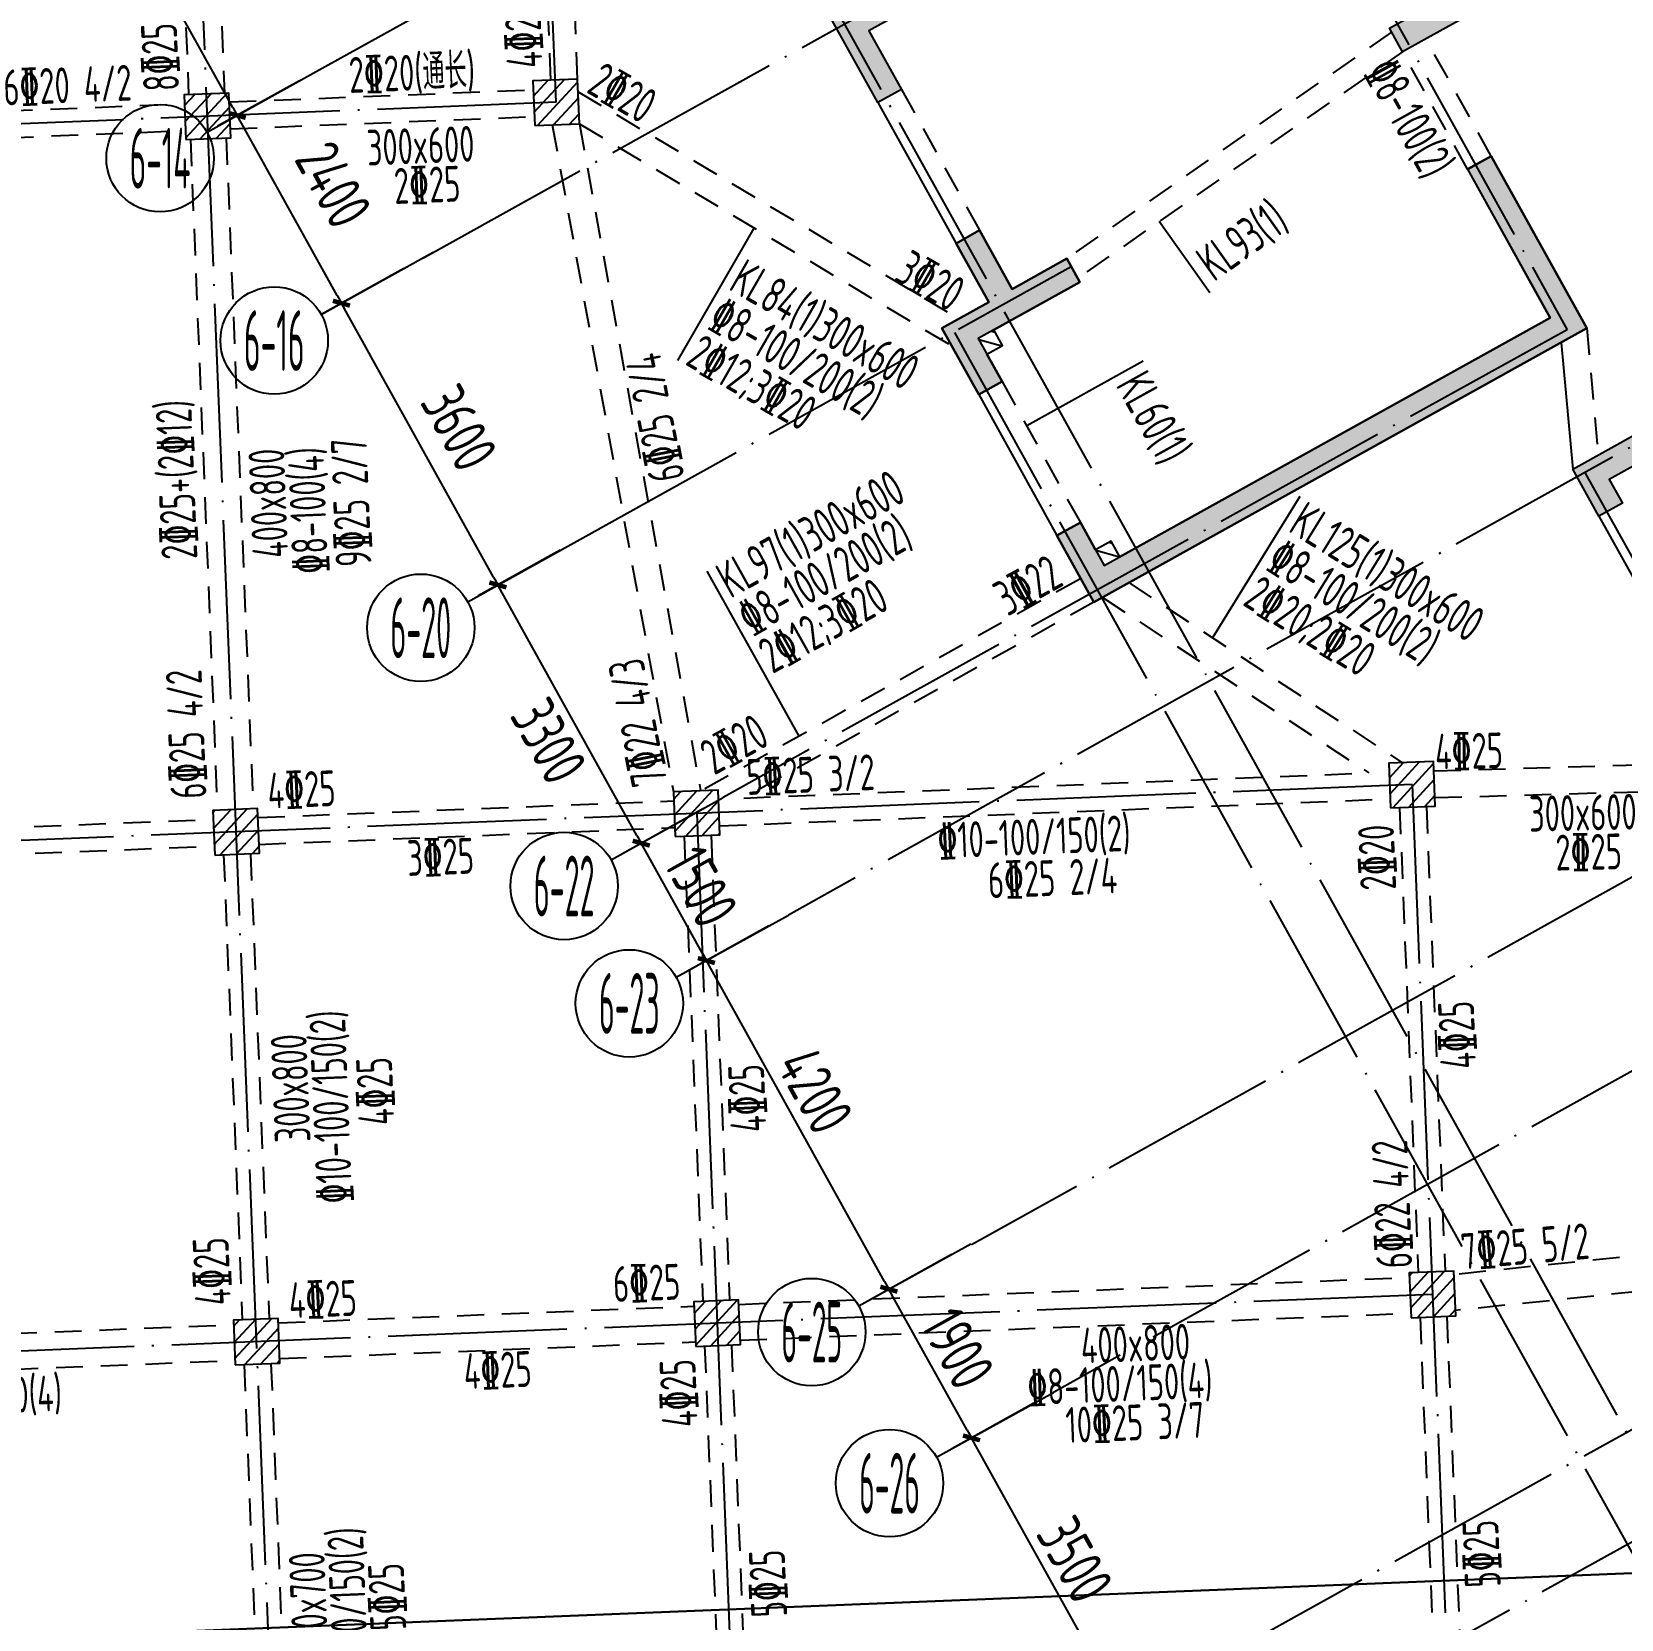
# Model space of a CAD drawing. Header units: millimetres. Extents: x 64473 to 386235, y 427387 to 703525.
# Drawn here: x 192955 to 210715, y 532766 to 550499 of the extents above; entities that cross this region are included whole.
import ezdxf
from ezdxf.enums import TextEntityAlignment as Align

# ---------------------------------------------------------------- set-up
doc = ezdxf.new("R2010")
doc.units = ezdxf.units.MM
doc.header["$LTSCALE"] = 100
doc.header["$PDMODE"] = 35
doc.header["$PDSIZE"] = 200
doc.linetypes.add('3', pattern=[5, 3, -2])
doc.linetypes.add('DOTE', pattern=[2.42, 2, -0.2, 0.02, -0.2])
for name, color, linetype in [('B-TEXT', 7, 'Continuous'), ('COLU', 7, 'Continuous'), ('colu-1层', 6, 'Continuous'), ('h填实-1层', 254, 'Continuous'), ('h斜线-1层', 7, 'Continuous'), ('h斜线-柱', 7, 'Continuous'), ('L-AXIS', 3, 'Continuous'), ('L-dote', 253, 'DOTE'), ('wall-主楼', 2, 'Continuous'), ('垂直标注', 31, 'Continuous'), ('垂直钢筋', 27, 'Continuous'), ('梁', 4, 'Continuous'), ('梁虚线', 4, '3'), ('水平标注', 2, 'Continuous'), ('水平钢筋', 30, 'Continuous')]:
    doc.layers.add(name, color=color, linetype=linetype)
doc.styles.add('_TCH_AXIS', font='tssdeng.shx', dxfattribs={"width": 0.7, "bigfont": 'tssdchn.shx'})
doc.styles.add('COMPLEX', font='tssdeng.shx', dxfattribs={"width": 0.7, "bigfont": 'tssdchn.shx'})
doc.styles.get("Standard").update_dxf_attribs({"font": 'tssdeng.shx', "width": 0.7, "bigfont": 'tssdchn.shx'})
doc.styles.add('TSSD_Dimension', font='Tssdeng.shx', dxfattribs={"width": 0.7, "bigfont": 'tssdchn.shx'})
doc.dimstyles.new('TSSD_100_100$0', dxfattribs={"dimtxt": 300, "dimasz": 100, "dimexe": 250, "dimexo": 250, "dimgap": 100, "dimtad": 1, "dimdec": 0, "dimzin": 0, "dimdsep": 46, "dimtxsty": 'TSSD_Dimension', "dimblk": '_tsdbk', "dimblk1": '_tsdbk', "dimblk2": '_tsdbk', "dimsah": 1, "dimcen": 0, "dimclrt": 7, "dimadec": 0, "dimazin": 0, "dimtfac": 1, "dimtdec": 0, "dimtix": 1, "dimtmove": 2, "dimatfit": 3, "dimldrblk": '_tsdbk', "dimfxl": 1, "dimtolj": 1, "dimtzin": 0, "dimarcsym": 0})
pattern_1 = [(47.298773, (-467527.32, -323147.44), (-93.332309, 86.128277), [])]
pattern_2 = [(344.045374, (-164355.95, 304847.75), (34.909255, 122.10792), [])]

# ---------------------------------------------------------------- blocks, each defined once
blk = doc.blocks.new('_tsdbk')
blk.add_line((-1, 0), (0, 0))
at = {"const_width": 0.5}
blk.add_lwpolyline([(-0.7, -0.7), (0.7, 0.7)], dxfattribs=at)
blk = doc.blocks.new('*D99')
at = {"layer": 'Defpoints', "color": 0}
for p in [(199079, 544829), (198163, 544320), (200681, 541944)]:
    blk.add_point(p, dxfattribs=at)
at = {"layer": 'L-AXIS', "color": 0, "lineweight": -2}
for p, q in [((198860, 544707), (197944, 544199)), ((199717, 541522), (198211, 544233)), ((200462, 541822), (199547, 541314))]:
    blk.add_line(p, q, dxfattribs=at)
at = {"layer": 'L-AXIS', "color": 0, "lineweight": -2, "xscale": 100, "yscale": 100, "zscale": 100}
for p, rotation in [((198163, 544320), 119.0453740275307), ((199765, 541435), 299.0453740275307)]:
    blk.add_blockref('_tsdbk', p, dxfattribs=dict(at, rotation=rotation))
at = {"layer": 'L-AXIS', "color": 7, "insert": (198731, 542576), "char_height": 500, "attachment_point": 5, "rotation": 299.0454, "style": 'TSSD_Dimension'}
blk.add_mtext('\\A1;3300', dxfattribs=at)
blk = doc.blocks.new('*D105')
at = {"layer": 'Defpoints', "color": 0}
for p in [(204371, 535299), (203455, 534791), (206070, 532240)]:
    blk.add_point(p, dxfattribs=at)
at = {"layer": 'L-AXIS', "color": 0, "lineweight": -2}
for p, q in [((204152, 535178), (203236, 534669)), ((205106, 531818), (203503, 534703)), ((205851, 532118), (204936, 531610))]:
    blk.add_line(p, q, dxfattribs=at)
at = {"layer": 'L-AXIS', "color": 0, "lineweight": -2, "xscale": 100, "yscale": 100, "zscale": 100}
for p, rotation in [((203455, 534791), 119.0453740275307), ((205154, 531731), 299.0453740275307)]:
    blk.add_blockref('_tsdbk', p, dxfattribs=dict(at, rotation=rotation))
at = {"layer": 'L-AXIS', "color": 7, "insert": (204611, 533431), "char_height": 500, "attachment_point": 5, "rotation": 299.0454, "style": 'TSSD_Dimension'}
blk.add_mtext('\\A1;3500', dxfattribs=at)
blk = doc.blocks.new('*D106')
at = {"layer": 'Defpoints', "color": 0}
for p in [(203448, 536960), (202532, 536452), (204371, 535299)]:
    blk.add_point(p, dxfattribs=at)
at = {"layer": 'L-AXIS', "color": 0, "lineweight": -2}
for p, q in [((203230, 536839), (202314, 536330)), ((203406, 534878), (202581, 536364)), ((204152, 535178), (203236, 534669))]:
    blk.add_line(p, q, dxfattribs=at)
at = {"layer": 'L-AXIS', "color": 0, "lineweight": -2, "xscale": 100, "yscale": 100, "zscale": 100}
for p, rotation in [((202532, 536452), 119.0453740275307), ((203455, 534791), 299.0453740275307)]:
    blk.add_blockref('_tsdbk', p, dxfattribs=dict(at, rotation=rotation))
at = {"layer": 'L-AXIS', "color": 7, "insert": (203300, 535791), "char_height": 500, "attachment_point": 5, "rotation": 299.0454, "style": 'TSSD_Dimension'}
blk.add_mtext('\\A1;1900', dxfattribs=at)
blk = doc.blocks.new('*D107')
at = {"layer": 'Defpoints', "color": 0}
for p in [(201409, 540632), (200493, 540124), (203448, 536960)]:
    blk.add_point(p, dxfattribs=at)
at = {"layer": 'L-AXIS', "color": 0, "lineweight": -2}
for p, q in [((201191, 540511), (200275, 540002)), ((202484, 536539), (200542, 540036)), ((203230, 536839), (202314, 536330))]:
    blk.add_line(p, q, dxfattribs=at)
at = {"layer": 'L-AXIS', "color": 0, "lineweight": -2, "xscale": 100, "yscale": 100, "zscale": 100}
for p, rotation in [((200493, 540124), 119.0453740275307), ((202532, 536452), 299.0453740275307)]:
    blk.add_blockref('_tsdbk', p, dxfattribs=dict(at, rotation=rotation))
at = {"layer": 'L-AXIS', "color": 7, "insert": (201706, 538671), "char_height": 500, "attachment_point": 5, "rotation": 299.0454, "style": 'TSSD_Dimension'}
blk.add_mtext('\\A1;4200', dxfattribs=at)
blk = doc.blocks.new('_AXISO')
blk.add_circle((0, 0), 0.5)
at = {"layer": 'B-TEXT', "style": 'COMPLEX', "width": 1.450893}
blk.add_attdef('A', text='', height=0.56, dxfattribs=at).set_placement((0.249375, -0.28), (0.749375, -0.28), align=Align.FIT)
blk = doc.blocks.new('*D108')
at = {"layer": 'Defpoints', "color": 0}
for p in [(200681, 541944), (199765, 541435), (201409, 540632)]:
    blk.add_point(p, dxfattribs=at)
at = {"layer": 'L-AXIS', "color": 0, "lineweight": -2}
for p, q in [((200462, 541822), (199547, 541314)), ((200445, 540211), (199814, 541348)), ((201191, 540511), (200275, 540002))]:
    blk.add_line(p, q, dxfattribs=at)
at = {"layer": 'L-AXIS', "color": 0, "lineweight": -2, "xscale": 100, "yscale": 100, "zscale": 100}
for p, rotation in [((199765, 541435), 119.0453740275307), ((200493, 540124), 299.0453740275307)]:
    blk.add_blockref('_tsdbk', p, dxfattribs=dict(at, rotation=rotation))
at = {"layer": 'L-AXIS', "color": 7, "insert": (200435, 540949), "char_height": 500, "attachment_point": 5, "rotation": 299.0454, "style": 'TSSD_Dimension'}
blk.add_mtext('\\A1;1500', dxfattribs=at)
blk = doc.blocks.new('*D117')
at = {"layer": 'Defpoints', "color": 0}
for p in [(197331, 547976), (196415, 547467), (199079, 544829)]:
    blk.add_point(p, dxfattribs=at)
at = {"layer": 'L-AXIS', "color": 0, "lineweight": -2}
for p, q in [((197112, 547854), (196197, 547346)), ((198114, 544407), (196464, 547380)), ((198860, 544707), (197944, 544199))]:
    blk.add_line(p, q, dxfattribs=at)
at = {"layer": 'L-AXIS', "color": 0, "lineweight": -2, "xscale": 100, "yscale": 100, "zscale": 100}
for p, rotation in [((196415, 547467), 119.0453740275307), ((198163, 544320), 299.0453740275307)]:
    blk.add_blockref('_tsdbk', p, dxfattribs=dict(at, rotation=rotation))
at = {"layer": 'L-AXIS', "color": 7, "insert": (197730, 546074), "char_height": 500, "attachment_point": 5, "rotation": 299.0454, "style": 'TSSD_Dimension'}
blk.add_mtext('\\A1;3600', dxfattribs=at)
blk = doc.blocks.new('*D118')
at = {"layer": 'Defpoints', "color": 0}
for p in [(194418, 553221), (193502, 552713), (196166, 550074)]:
    blk.add_point(p, dxfattribs=at)
at = {"layer": 'L-AXIS', "color": 0, "lineweight": -2}
for p, q in [((194199, 553100), (193284, 552591)), ((195201, 549653), (193551, 552625)), ((195947, 549953), (195031, 549444))]:
    blk.add_line(p, q, dxfattribs=at)
at = {"layer": 'L-AXIS', "color": 0, "lineweight": -2, "xscale": 100, "yscale": 100, "zscale": 100}
for p, rotation in [((193502, 552713), 119.0453740275307), ((195250, 549565), 299.0453740275307)]:
    blk.add_blockref('_tsdbk', p, dxfattribs=dict(at, rotation=rotation))
at = {"layer": 'L-AXIS', "color": 7, "insert": (194842, 551438), "char_height": 500, "attachment_point": 5, "rotation": 299.0454, "style": 'TSSD_Dimension'}
blk.add_mtext('\\A1;3600', dxfattribs=at)
blk = doc.blocks.new('*D119')
at = {"layer": 'Defpoints', "color": 0}
for p in [(196166, 550074), (195250, 549565), (197331, 547976)]:
    blk.add_point(p, dxfattribs=at)
at = {"layer": 'L-AXIS', "color": 0, "lineweight": -2}
for p, q in [((195947, 549953), (195031, 549444)), ((196367, 547555), (195298, 549478)), ((197112, 547854), (196197, 547346))]:
    blk.add_line(p, q, dxfattribs=at)
at = {"layer": 'L-AXIS', "color": 0, "lineweight": -2, "xscale": 100, "yscale": 100, "zscale": 100}
for p, rotation in [((195250, 549565), 119.0453740275307), ((196415, 547467), 299.0453740275307)]:
    blk.add_blockref('_tsdbk', p, dxfattribs=dict(at, rotation=rotation))
at = {"layer": 'L-AXIS', "color": 7, "insert": (196325, 548790), "char_height": 500, "attachment_point": 5, "rotation": 299.0454, "style": 'TSSD_Dimension'}
blk.add_mtext('\\A1;2400', dxfattribs=at)
blk = doc.blocks.new('后浇带现场')
at = {"color": 6, "lineweight": 30}
blk.add_lwpolyline([(662200, 673430), (717757, 673430), (717757, 625070), (706851, 625070), (706526, 621390), (700538, 618060), (698609, 621692), (664765, 620333)], dxfattribs=at)

msp = doc.modelspace()

# ---------------------------------------------------------------- hatches: boundary and pattern name
at = {"layer": 'h填实-1层'}
for points in [[(204930, 551967.1), (202307.3, 550510.6), (202671.4, 549854.9), (202409.2, 549709.3), (201899.4, 550627.2), (204784.4, 552229.4)], [(211000.5, 551334.7), (210806.2, 551684.5), (208271, 550276.5), (208125.3, 550538.8), (210922.9, 552092.4), (211262.8, 551480.3)], [(204671.5, 545017.6), (204938.5, 544536.8), (209921.7, 547304.1), (208999.3, 548965.1), (209261.6, 549110.7), (210329.6, 547187.5), (204821.9, 544128.9), (204409.2, 544872)], [(210465.2, 545089.5), (210173.9, 545614.1), (213233.8, 547313.3), (212554.1, 548537.3), (212816.3, 548682.9), (213641.7, 547196.7), (210581.9, 545497.4), (210727.5, 545235.2)], [(203535.7, 546445.8), (203123, 547188.9), (203647.2, 547480), (203283.1, 548135.7), (203545.3, 548281.3), (203909.5, 547625.6), (204521.4, 547965.5), (204667.1, 547703.2), (203531, 547072.3), (203798, 546591.4)]]:
    msp.add_hatch(color=256, dxfattribs=at).paths.add_polyline_path(points)
at = {"layer": 'h斜线-1层'}
h = msp.add_hatch(dxfattribs=at)
h.set_pattern_fill('ANSI31', color=256, scale=40, angle=-60.95463, style=0)
h.set_pattern_definition(pattern_2)
h.paths.add_polyline_path([(203802.5, 546994.3), (203705.4, 547169.2), (203531, 547072.3), (203628.1, 546897.4)])
h = msp.add_hatch(dxfattribs=at)
h.set_pattern_fill('ANSI31', color=256, scale=40, angle=-60.95463, style=0)
h.set_pattern_definition(pattern_2)
h.paths.add_polyline_path([(205113.4, 544633.9), (205016.3, 544808.7), (204841.4, 544711.6), (204938.5, 544536.8)])
at = {"layer": 'h斜线-柱'}
h = msp.add_hatch(dxfattribs=at)
h.set_pattern_fill('ANSI31', color=256, scale=40, angle=2.29877, style=0)
h.set_pattern_definition(pattern_1)
h.paths.add_polyline_path([(198574.9, 549451.9), (199074.5, 549472), (199054.4, 549971.6), (198554.8, 549951.5)])
h = msp.add_hatch(dxfattribs=at)
h.set_pattern_fill('ANSI31', color=256, scale=40, angle=2.29877, style=0)
h.set_pattern_definition(pattern_1)
h.paths.add_polyline_path([(194678, 549295.5), (195177.6, 549315.5), (195157.6, 549815.1), (194658, 549795.1)])
h = msp.add_hatch(dxfattribs=at)
h.set_pattern_fill('ANSI31', color=256, scale=40, angle=2.29877, style=0)
h.set_pattern_definition(pattern_1)
h.paths.add_polyline_path([(208138.3, 541829.4), (208637.9, 541849.4), (208617.9, 542349), (208118.3, 542329)])
h = msp.add_hatch(dxfattribs=at)
h.set_pattern_fill('ANSI31', color=256, scale=40, angle=2.29877, style=0)
h.set_pattern_definition(pattern_1)
h.paths.add_polyline_path([(200144.8, 541508.5), (200644.4, 541528.5), (200624.3, 542028.1), (200124.7, 542008.1)])
h = msp.add_hatch(dxfattribs=at)
h.set_pattern_fill('ANSI31', color=256, scale=40, angle=2.29877, style=0)
h.set_pattern_definition(pattern_1)
h.paths.add_polyline_path([(194998.9, 541301.9), (195498.5, 541322), (195478.5, 541821.6), (194978.9, 541801.5)])
h = msp.add_hatch(dxfattribs=at)
h.set_pattern_fill('ANSI31', color=256, scale=40, angle=2.29877, style=0)
h.set_pattern_definition(pattern_1)
h.paths.add_polyline_path([(208367, 536134), (208866.6, 536154), (208846.5, 536653.6), (208346.9, 536633.6)])
h = msp.add_hatch(dxfattribs=at)
h.set_pattern_fill('ANSI31', color=256, scale=40, angle=2.29877, style=0)
h.set_pattern_definition(pattern_1)
h.paths.add_polyline_path([(200373.4, 535813.1), (200873, 535833.1), (200852.9, 536332.7), (200353.3, 536312.7)])
h = msp.add_hatch(dxfattribs=at)
h.set_pattern_fill('ANSI31', color=256, scale=40, angle=2.29877, style=0)
h.set_pattern_definition(pattern_1)
h.paths.add_polyline_path([(195227.5, 535606.5), (195727.1, 535626.6), (195707.1, 536126.2), (195207.5, 536106.1)])

# ---------------------------------------------------------------- linework, layer by layer
at = {"layer": 'COLU'}
for points in [[(198574.9, 549451.9), (199074.5, 549472), (199054.4, 549971.6), (198554.8, 549951.5)], [(194678, 549295.5), (195177.6, 549315.5), (195157.6, 549815.1), (194658, 549795.1)], [(208138.3, 541829.4), (208637.9, 541849.4), (208617.9, 542349), (208118.3, 542329)], [(200144.8, 541508.5), (200644.4, 541528.5), (200624.3, 542028.1), (200124.7, 542008.1)], [(194998.9, 541301.9), (195498.5, 541322), (195478.5, 541821.6), (194978.9, 541801.5)], [(208367, 536134), (208866.6, 536154), (208846.5, 536653.6), (208346.9, 536633.6)], [(200373.4, 535813.1), (200873, 535833.1), (200852.9, 536332.7), (200353.3, 536312.7)], [(195227.5, 535606.5), (195727.1, 535626.6), (195707.1, 536126.2), (195207.5, 536106.1)]]:
    msp.add_lwpolyline(points, close=True, dxfattribs=at)
at = {"layer": 'colu-1层', "elevation": 0}
for points in [[(204930, 551967.1), (202307.3, 550510.6), (202671.4, 549854.9), (202409.2, 549709.3), (201899.4, 550627.2), (204784.4, 552229.4)], [(211000.5, 551334.7), (210806.2, 551684.5), (208271, 550276.5), (208125.3, 550538.8), (210922.9, 552092.4), (211262.8, 551480.3)], [(204671.5, 545017.6), (204938.5, 544536.8), (209921.7, 547304.1), (208999.3, 548965.1), (209261.6, 549110.7), (210329.6, 547187.5), (204821.9, 544128.9), (204409.2, 544872)], [(210465.2, 545089.5), (210173.9, 545614.1), (213233.8, 547313.3), (212554.1, 548537.3), (212816.3, 548682.9), (213641.7, 547196.7), (210581.9, 545497.4), (210727.5, 545235.2)], [(203535.7, 546445.8), (203123, 547188.9), (203647.2, 547480), (203283.1, 548135.7), (203545.3, 548281.3), (203909.5, 547625.6), (204521.4, 547965.5), (204667.1, 547703.2), (203531, 547072.3), (203798, 546591.4)]]:
    msp.add_lwpolyline(points, close=True, dxfattribs=at)
at = {"layer": 'L-AXIS'}
for p, q in [((194913, 549378.2), (196165.8, 550074)), ((196188.8, 547341.5), (197441.6, 548037.2)), ((197826, 544132.8), (199078.8, 544828.6)), ((199428.1, 541247.8), (200680.9, 541943.6)), ((200156.4, 539936.5), (201409.2, 540632.2)), ((202195.5, 536264.7), (203448.3, 536960.4)), ((203065.2, 534574.4), (204370.8, 535299.4))]:
    msp.add_line(p, q, dxfattribs=at)
at = {"layer": 'L-dote', "ltscale": 10}
for p, q in [((197411.7, 487429.9), (189943.7, 673465)), ((195623.4, 573256.8), (210109.7, 547171.5, 0)), ((199122.4, 555833.8), (211577.3, 533406.3, 0)), ((198814.7, 549711.7), (198581, 555533.1)), ((196165.8, 550074), (205591, 555308.2)), ((225427.8, 553970.8), (201409.2, 540632.2)), ((197331, 547975.8), (206756.2, 553210.1)), ((198814.7, 549711.7), (181481.2, 549015.9)), ((228389.4, 548638), (204370.8, 535299.4)), ((199078.8, 544828.6), (204570, 547878.1)), ((210109.7, 547171.5), (200679, 541947)), ((203264, 547140.2, 0), (211047.9, 533123.8, 0)), ((219431.6, 545833.7), (203455.1, 536948.2)), ((210313.6, 545568.5, 0), (215773.7, 535736.7, 0)), ((230622.7, 544616.5), (206604.1, 531277.9)), ((208378.1, 542089.2), (181802.1, 541022.4)), ((208378.1, 542089.2), (210551.1, 487957.4)), ((200384.5, 541768.3), (202557.5, 487636.5)), ((206070, 532239.6), (220740.7, 540386.8)), ((208606.7, 536393.8), (182030.7, 535327))]:
    msp.add_line(p, q, dxfattribs=at)
at = {"layer": 'wall-主楼'}
for points in [[(204930, 551967.1), (202307.3, 550510.6), (202671.4, 549854.9), (202409.2, 549709.3), (201899.4, 550627.2), (204784.4, 552229.4)], [(208999.2, 548965.2), (209921.7, 547304.1), (205113.4, 544633.9), (205016.3, 544808.7), (204841.4, 544711.6), (204671.5, 545017.6), (204409.2, 544872), (204821.9, 544128.9), (210329.6, 547187.5), (209261.5, 549110.8)]]:
    msp.add_lwpolyline(points, close=True, dxfattribs=at)
at = {"layer": 'wall-主楼', "elevation": 0}
for points in [[(210922.9, 552092.4), (211262.7, 551480.5), (211000.5, 551334.8), (210806.3, 551684.5), (208271, 550276.5), (208125.3, 550538.8)], [(210465.2, 545089.5), (210173.9, 545614.1), (213233.8, 547313.3), (212554.1, 548537.3), (212816.3, 548682.9), (213641.7, 547196.7), (210581.9, 545497.4), (210727.5, 545235.2)], [(203545.3, 548281.3), (203283.1, 548135.7), (203647.2, 547480), (203122.7, 547188.7), (203535.3, 546445.6), (203797.6, 546591.2), (203627.7, 546897.2), (203802.5, 546994.3), (203705.4, 547169.2), (204667.1, 547703.2), (204521.4, 547965.5), (203909.5, 547625.6)]]:
    msp.add_lwpolyline(points, close=True, dxfattribs=at)
at = {"layer": '垂直标注'}
msp.add_line((205373.4, 546817.9), (204072.9, 546095.6), dxfattribs=at)
at = {"layer": '梁'}
for p, q in [((202409.2, 549709.3), (203283.1, 548135.7)), ((210044.6, 547029.3, 0), (210173.9, 545614.1, 0)), ((203535.3, 546445.6), (204409.2, 544872)), ((210465.2, 545089.5), (211484.8, 543253.6))]:
    msp.add_line(p, q, dxfattribs=at)
at = {"layer": '梁虚线'}
for p, q in [((194417.1, 557041.3), (194707.9, 549798.1)), ((194816.8, 557057.3), (195107.7, 549812.1)), ((199054.4, 549971.6), (198830.2, 555557.1)), ((198754.7, 549959.5), (198534.2, 555451.9)), ((208149, 550496.3), (204521.4, 547965.5, 0)), ((209261.5, 549110.8), (208533.2, 550422.2, 0)), ((208271, 550276.5), (204643.3, 547746.1)), ((208999.2, 548965.2), (208271, 550276.5)), ((195162.4, 549715.3), (198559.6, 549851.6)), ((202671.4, 549854.9), (203545.3, 548281.3, 0)), ((189167.2, 549474.6), (194662.8, 549695.2)), ((199060.1, 549829.9), (203310.3, 547294.6)), ((195172.8, 549415.4), (198570.1, 549551.8)), ((189177.7, 549174.8), (194673.2, 549395.4)), ((198771.5, 549461.5), (200125.1, 542008.2)), ((199074.5, 549472), (200427.8, 542020.3)), ((199074.5, 549472), (203231.6, 546992.2)), ((194727.9, 549298.5), (195028.8, 541804.6)), ((195127.7, 549312.5), (195428.5, 541818.5)), ((210329.6, 547187.5), (210458.9, 545772.3)), ((203797.6, 546591.2, 0), (204671.5, 545017.6)), ((204664.9, 544384.8), (200440.7, 542020.8)), ((205212.7, 544345.9), (208265.2, 542335.4)), ((204916.8, 544181.6), (207895.1, 542219.9)), ((204821.9, 544128.9), (200909.8, 541939.5)), ((200909.8, 541939.5), (207895.1, 542219.9)), ((208622.1, 542243.4, 0), (211991.9, 542340.5, 0)), ((208634.1, 541943.7, 0), (212156, 542045.1, 0)), ((195483.2, 541721.7), (200129.5, 541908.2)), ((200639.6, 541628.4), (208133.5, 541929.3)), ((208130.9, 541929.2), (208134.3, 541929.3)), ((189485.1, 541480.9), (194983.6, 541701.6)), ((208238.2, 541834.2), (208446.8, 536638.4)), ((208538, 541844.6), (208746.6, 536648.8)), ((195493.7, 541421.9), (200140, 541608.4)), ((200244.7, 541513.3), (200453.2, 536317.5)), ((200544.5, 541523.8), (200753, 536327.9)), ((189495.5, 541181.1), (194994.1, 541401.8)), ((195098.8, 541306.7), (195307.4, 536110.9)), ((195398.6, 541317.2), (195607.2, 536121.4)), ((214176.7, 537170.5), (208849.1, 536615.2)), ((214387.8, 536790.4), (208863.2, 536214.5)), ((200856, 536282.8), (208349.9, 536583.6)), ((195710.1, 536076.2), (200356.4, 536262.8)), ((200869.9, 535883), (208363.9, 536183.9)), ((189715, 535835.6), (195210.5, 536056.2)), ((208466.8, 536138.8), (208687.5, 530643.2)), ((208766.7, 536149.2), (208987.3, 530653.7)), ((195724.1, 535676.5), (200370.3, 535863)), ((200473.3, 535817.9), (200693.9, 530322.3)), ((200773.1, 535828.3), (200993.7, 530332.8)), ((189728.9, 535435.8), (195224.5, 535656.4)), ((195327.4, 535611.3), (195548, 530115.7)), ((195627.2, 535621.8), (195847.9, 530126.2))]:
    msp.add_line(p, q, dxfattribs=at)
at = {"layer": '水平标注'}
for p, q in [((200174.5, 546827.9), (201027.3, 548307.1)), ((206118.2, 547581.6), (205551.4, 548379.6)), ((207124.8, 545308.7), (206148.2, 543729.7)), ((200497.5, 544473.9), (201526.7, 542628.6))]:
    msp.add_line(p, q, dxfattribs=at)

# ---------------------------------------------------------------- block references
at = {"color": 3, "lineweight": 30}
msp.add_blockref('后浇带现场', (-480910.3, -88135.4), dxfattribs=at)
at = {"layer": 'L-AXIS'}
ref = msp.add_blockref('_AXISO', (194388.4, 549086.9), dxfattribs=dict(at, xscale=1199.999999999997, yscale=1200, zscale=1200, rotation=359.999645787379))
ref.add_attrib('A', '6-14', dxfattribs={"color": 7, "height": 678.82, "rotation": 359.99965, "style": '_TCH_AXIS', "width": 0.272727}).set_placement((194049, 548747.5), (194727.8, 548747.5), align=Align.FIT)
ref = msp.add_blockref('_AXISO', (195664.3, 547050.2), dxfattribs=dict(at, xscale=1199.999999999997, yscale=1200, zscale=1200, rotation=359.999645787379))
ref.add_attrib('A', '6-16', dxfattribs={"color": 7, "height": 678.82, "rotation": 359.99965, "style": '_TCH_AXIS', "width": 0.28}).set_placement((195324.9, 546710.8), (196003.7, 546710.8), align=Align.FIT)
ref = msp.add_blockref('_AXISO', (197301.4, 543841.5), dxfattribs=dict(at, xscale=1199.999999999997, yscale=1200, zscale=1200, rotation=359.999645787379))
ref.add_attrib('A', '6-20', dxfattribs={"color": 7, "height": 678.82, "rotation": 359.99965, "style": '_TCH_AXIS', "width": 0.2625}).set_placement((196962, 543502.1), (197640.9, 543502.1), align=Align.FIT)
ref = msp.add_blockref('_AXISO', (198903.6, 540956.5), dxfattribs=dict(at, xscale=1199.999999999997, yscale=1200, zscale=1200, rotation=359.999645787379))
ref.add_attrib('A', '6-22', dxfattribs={"color": 7, "height": 678.82, "rotation": 359.99965, "style": '_TCH_AXIS', "width": 0.2625}).set_placement((198564.2, 540617.1), (199243, 540617.1), align=Align.FIT)
ref = msp.add_blockref('_AXISO', (199631.9, 539645.2), dxfattribs=dict(at, xscale=1199.999999999997, yscale=1200, zscale=1200, rotation=359.999645787379))
ref.add_attrib('A', '6-23', dxfattribs={"color": 7, "height": 678.82, "rotation": 359.99965, "style": '_TCH_AXIS', "width": 0.2625}).set_placement((199292.4, 539305.8), (199971.3, 539305.8), align=Align.FIT)
ref = msp.add_blockref('_AXISO', (201671, 535973.4), dxfattribs=dict(at, xscale=1199.999999999997, yscale=1200, zscale=1200, rotation=359.999645787379))
ref.add_attrib('A', '6-25', dxfattribs={"color": 7, "height": 678.82, "rotation": 359.99965, "style": '_TCH_AXIS', "width": 0.2625}).set_placement((201331.6, 535634), (202010.4, 535634), align=Align.FIT)
ref = msp.add_blockref('_AXISO', (202539.4, 534285.3), dxfattribs=dict(at, xscale=1199.999999999997, yscale=1200, zscale=1200, rotation=359.999645787379))
ref.add_attrib('A', '6-26', dxfattribs={"color": 7, "height": 678.82, "rotation": 359.99965, "style": '_TCH_AXIS', "width": 0.2625}).set_placement((202200, 533945.9), (202878.8, 533945.9), align=Align.FIT)

# ---------------------------------------------------------------- texts
at = {"layer": '垂直标注', "width": 0.65}
msp.add_text('KL60(1)', height=403, rotation=299.04527, dxfattribs=at).set_placement((205060.2, 546551.8))
at = {"layer": '垂直钢筋', "color": 0, "width": 0.65}
for s, rotation, p in [('8%%13325 6/2', 92.29883, (194603.3, 549844.1)), ('4%%13325', 92.1299, (198662.4, 550101.5)), ('%%1328-100(2)', 299.04522, (207832.9, 550049.3)), ('6%%13325 2/4', 101.17938, (200253.2, 545517.3)), ('2%%13325+(2%%13212)', 92.29875, (194806.2, 544611.9)), ('400x800', 92.29875, (195822.5, 544628.5)), ('%%1328-100(4)', 92.29875, (196269.9, 544452.8)), ('9%%13325 2/7', 92.29875, (196752.3, 544532)), ('7%%13322 4/3', 101.17938, (200059.5, 542117.7)), ('6%%13325 4/2', 92.29875, (194908.5, 541938.5)), ('2%%13320', 92.29878, (208201.1, 540917.4)), ('%%13210-100/150(2)', 92.29878, (196539, 537418.6)), ('4%%13325', 92.29878, (209095.9, 538920.9)), ('300x800', 92.29878, (196071.3, 538100)), ('4%%13325', 92.29875, (197007.3, 538292.2)), ('4%%13325', 92.29878, (201164.3, 538214.2)), ('6%%13322 4/2', 92.29878, (208381.4, 536693.8)), ('4%%13325', 92.29878, (195181.4, 536279.7)), ('4%%13325', 92.29878, (200397.8, 534918.6)), ('%%13210-100/150(2)', 92.29875, (196740.1, 531644)), ('5%%13325', 92.29874, (209369.3, 533128.4)), ('5%%13325', 92.29884, (201395.9, 532795.6)), ('300x700', 92.29875, (196272.4, 532325.5)), ('5%%13325', 92.29875, (197140.2, 532646.6))]:
    msp.add_text(s, height=400, rotation=rotation, dxfattribs=at).set_placement(p)
at = {"layer": '水平标注', "width": 0.65}
for s, height, rotation, p in [('KL93(1)', 403, 35.38554, (206164.7, 547699.8)), ('KL84(1)300x600', 403, 330.03671, (200727.4, 547625.5)), ('%%1328-100/200(2)', 402, 330.03671, (200485.9, 547206.6)), ('2%%13212;3%%13320', 401, 330.03671, (200244.3, 546787.6)), ('KL97(1)300x600', 403, 29.14942, (200762.8, 544162.8)), ('KL125(1)300x600', 403, 328.26116, (206981.4, 544923.5)), ('%%1328-100/200(2)', 402, 29.14942, (200997.2, 543742.5)), ('%%1328-100/200(2)', 402, 328.26116, (206727, 544512.3)), ('2%%13212;3%%13320', 401, 29.14942, (201231.6, 543322.3)), ('2%%13220;2%%13320', 401, 328.26116, (206472.6, 544101))]:
    msp.add_text(s, height=height, rotation=rotation, dxfattribs=at).set_placement(p)
at = {"layer": '水平钢筋', "color": 0, "width": 0.65}
for s, rotation, p in [('2%%13320(通长)', 2.29872, (196505.8, 549815.5)), ('6%%13320 4/2', 2.29874, (192645.5, 549675.2)), ('2%%13320', 330.03671, (199139.7, 549828.8)), ('300x600', 2.29872, (196706.5, 549003)), ('2%%13325', 2.29872, (197009.7, 548574.8)), ('3%%13320', 330.03671, (202577.8, 547729.8)), ('3%%13322', 29.14942, (203859.3, 543963.6)), ('2%%13320', 29.14942, (200580.8, 542188.7)), ('4%%13325', 1.26365, (208638.2, 542256)), ('5%%13325 3/2', 2.29874, (200948.5, 541972.5)), ('4%%13325', 2.29876, (195597.7, 541820.6)), ('300x600', 1.26365, (209689.5, 541562.1)), ('%%13210-100/150(2)', 2.29874, (203083.4, 541263.5)), ('2%%13325', 1.26365, (209984.9, 541128.5)), ('3%%13325', 2.29876, (197157, 541066.7)), ('6%%13325 2/4', 2.29874, (203647.3, 540817.7)), ('7%%13325 5/2', 4.86913, (208943.3, 536672)), ('6%%13325', 2.29871, (199457.2, 536307.8)), ('4%%13325', 2.29876, (195835.3, 536126.5)), ('400x800', 2.29871, (204683.9, 535620.2)), ('4%%13325', 2.29876, (197789.3, 535333.6)), ('%%1328-100/150(4)', 2.29871, (204088.5, 535155.9)), ('%%1328-100/150(4)', 2.29874, (191233.1, 535010.5)), ('10%%13325 3/7', 2.29871, (204514.9, 534732.7))]:
    msp.add_text(s, height=400, rotation=rotation, dxfattribs=at).set_placement(p)

# ---------------------------------------------------------------- dimensions: what is measured, and where the dimension line sits
at = {"layer": 'L-AXIS'}
for base, p1, p2, picture, middle in [((193502.1, 552712.6), (196165.8, 550074), (194418, 553221.2), '*D118', (194842.2, 551438.3)), ((195249.9, 549565.3), (197331, 547975.8), (196165.8, 550074), '*D119', (196324.7, 548789.6)), ((196415.1, 547467.2), (199078.8, 544828.6), (197331, 547975.8), '*D117', (197730, 546073.8)), ((198162.9, 544319.9), (200680.9, 541943.6), (199078.8, 544828.6), '*D99', (198730.8, 542576.4)), ((200493.3, 540123.6), (203448.3, 536960.4), (201409.2, 540632.2), '*D107', (201706.1, 538671.3))]:
    dim = msp.add_linear_dim(base=base, p1=p1, p2=p2, angle=119.04537, dimstyle='TSSD_100_100$0', override={"dimtxt": 500}, dxfattribs=at)
    dim.commit()
    dim.dimension.update_dxf_attribs({"geometry": picture, "text_midpoint": middle, "dimtype": 160})
for base, p1, p2, picture, middle in [((199765.1, 541435), (201409.2, 540632.2), (200680.9, 541943.6), '*D108', (200435.2, 540949.2)), ((202532.4, 536451.8), (204370.8, 535299.4), (203448.3, 536960.4), '*D106', (203299.7, 535791.2)), ((203454.9, 534790.8), (206070, 532239.6), (204370.8, 535299.4), '*D105', (204610.5, 533430.8))]:
    dim = msp.add_linear_dim(base=base, p1=p1, p2=p2, angle=119.04537, dimstyle='TSSD_100_100$0', override={"dimtxt": 500}, dxfattribs=at)
    dim.commit()
    dim.dimension.update_dxf_attribs({"geometry": picture, "text_midpoint": middle})

doc.saveas('drawing.dxf')
